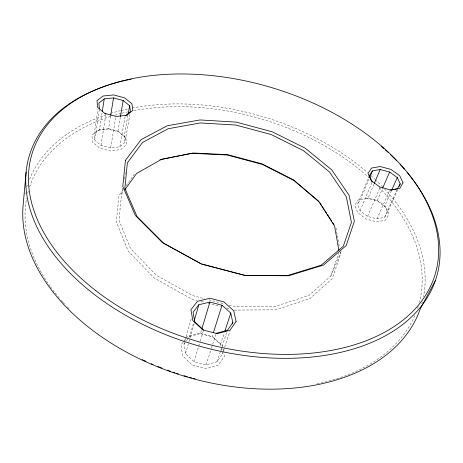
<?xml version="1.0" encoding="UTF-8"?>
<svg xmlns="http://www.w3.org/2000/svg" width="463" height="463" viewBox="0 0 463 463"><rect width="100%" height="100%" fill="white"/><g stroke="black" fill="none" stroke-linecap="round" stroke-linejoin="round"><path stroke-width="0.35" stroke-dasharray="2.31 1.74" d="M122.724 188.036L121.561 194.344L118.933 220.197L130.601 248.637L156.176 275.132L192.735 295.62L204.634 298.728M129.924 114.332L124.941 142.297L119.859 146.754L110.663 147.992L101.015 145.423L94.73 140.046L94.232 134.108L97.913 109.418M94.73 140.046L99.406 108.915M102.074 112.937L99.493 129.79L94.232 134.108M101.015 145.423L105.894 114.292M108.562 128.673L117.949 131.185L125.849 137.818L126.683 144.502L120.953 149.566L110.53 150.996L99.591 148.079L92.473 141.967L91.94 135.237L97.896 130.346L99.493 129.79L108.562 128.673L110.588 116.086M110.663 147.992L115.814 116.954M117.949 131.185L120.322 117.237M119.859 146.754L125.242 115.848M127.904 115.484L124.211 136.4L124.941 142.297M124.397 178.926L124.784 176.825M125.299 174.024L125.56 172.618M223.328 351.22L222.425 353.946L217.054 361.771L206.139 364.827L194.038 361.701L185.559 353.616L184.025 344.009L184.812 341.248M185.009 340.56L191.508 317.774M188.875 337.515L189.685 336.433L193.673 322.653M185.559 353.616L188.759 342.574M188.962 341.879L189.963 338.43M190.16 337.741L194.767 321.866M189.685 336.433L200.433 333.644L201.463 330.212M194.038 361.701L200.074 341.74M200.282 341.052L203.61 330.044M220.81 345.803L220.538 344.449L212.135 336.688L212.997 333.95M206.139 364.827L211.145 349.067M211.365 348.379L212.453 344.952M212.667 344.269L216.152 333.302M220.538 344.449L224.323 332.856M217.054 361.771L220.648 350.844M220.868 350.161L226.714 332.405M223.554 350.537L224.462 347.811M224.688 347.128L230.117 330.773M229.127 305.117L234.729 306.581L275.554 306.338L308.954 295.417L330.842 276.006L338.679 253.226M397.642 189.703L387.502 212.338L384.643 217.321L376.998 218.93L367.57 216.418L360.081 210.758L357.488 204.328L369.133 176.281M369.133 178.863L360.55 199.489L357.488 204.328M330.842 276.006L341.098 251.496M360.081 210.758L372.177 181.988M374.017 184.095L368.131 198.014L358.321 199.866L354.843 205.346L357.754 212.633L366.233 219.063L376.928 221.91L385.592 220.064L388.81 214.404C386.744 204.38 376.46 198.413 366.899 198.193L377.281 200.971L385.656 207.175M367.57 216.418L379.938 187.66M377.31 200.467L382.461 188.574M376.998 218.93L389.626 190.258M391.443 190.762L384.718 205.954L387.502 212.338M384.643 217.321L397.416 188.759M121.561 194.344L123.644 191.451M123.204 189.72L119.055 195.461L116.288 221.841L128.101 250.905L154.133 277.979L191.41 298.919L196.937 300.36M126.104 185.698L134.397 174.21M184.025 344.009L186.045 341.306M186.45 340.762L188.476 338.059M183.122 342.192L180.981 345.051L182.677 355.937L192.272 365.122L206 368.67L218.362 365.168L224.416 356.284L223.745 352.922M183.551 341.625L185.692 338.766M186.12 338.198L187.405 336.485L199.553 333.331L212.772 336.763L222.269 345.537L223.612 352.25M97.896 130.346L108.151 129.079L118.765 131.914L125.849 137.818M234.272 310.1L275.925 309.799L309.961 298.577L332.231 278.685L340.629 254.042L340.247 251.913M208.83 299.821L224.231 303.838M201.087 301.442L204.542 302.345M208.003 303.248L220.446 306.494M226.667 308.115L229.434 308.838M200.433 333.644L212.135 336.688M221.349 348.517L222.02 351.909M222.153 352.586L222.425 353.946M335.947 227.721L339.489 247.641M418.222 306.425A203.303 134.067 16.6 0 1 417.076 309.892M414.79 315.679A203.303 134.067 16.6 0 1 316.599 383.949M69.004 308.723A203.303 134.067 16.6 0 1 67.482 307.148M64.507 303.983A203.303 134.067 16.6 0 1 63.055 302.391M62.58 301.859A203.303 134.067 16.6 0 1 61.168 300.261M59.328 298.12A203.303 134.067 16.6 0 1 50.496 286.829M50.108 286.29A203.303 134.067 16.6 0 1 26.651 198.257M27.751 193.291A203.303 134.067 16.6 0 1 28.307 191.19M29.568 187.052A203.303 134.067 16.6 0 1 111.311 116.236M114.824 115.177A203.303 134.067 16.6 0 1 121.208 113.441M121.919 113.261A203.303 134.067 16.6 0 1 127.545 111.942M133.784 110.663A203.303 134.067 16.6 0 1 368.496 177.207M379.075 187.388A203.303 134.067 16.6 0 1 419.409 302.212M24.823 194.234A206.006 135.59 16.6 0 1 25.141 192.828M26.628 187.289A206.006 135.59 16.6 0 1 27.734 183.898M29.493 179.256A206.006 135.59 16.6 0 1 105.101 115.206M110.616 113.412A206.006 135.59 16.6 0 1 120.461 110.663M121.167 110.489A206.006 135.59 16.6 0 1 128.129 108.892M132.273 108.058A206.006 135.59 16.6 0 1 367.356 172.45M371.025 175.691A206.006 135.59 16.6 0 1 374.793 179.164M375.325 179.667A206.006 135.59 16.6 0 1 382.571 186.89M384.562 189.008A206.006 135.59 16.6 0 1 423.471 296.771M422.372 301.708A206.006 135.59 16.6 0 1 421.619 304.504"/><path stroke-width="0.69" d="M26.113 172.08L23.15 204.964A206.006 135.59 16.6 0 0 194.929 379.197A206.006 135.59 16.6 0 0 420.08 309.325L435.475 280.294M102.288 111.531L104.221 98.891L113.522 97.913L123.17 100.506L129.628 105.72L130.421 111.531L125.762 115.42M110.703 115.391L113.522 97.913M120.444 116.543L123.17 100.506M128.274 113.389L129.628 105.72M194.269 320.587L198.847 304.741L209.907 302.079L222.02 305.239L230.777 313.081L232.837 322.589L232.385 323.955M201.874 328.84L209.907 302.079M213.426 332.584L222.02 305.239M224.769 331.491L230.777 313.081M369.688 177.532L372.455 170.876L380.181 169.516L389.615 172.051L397.283 177.549L400.246 183.88L399.089 186.467M374.295 183.435L380.181 169.516M382.745 187.914L389.615 172.051M391.733 190.102L397.283 177.549M400.246 183.88L397.416 188.759L390.332 190.125M372.455 170.876L369.41 175.61L372.177 181.988M232.837 322.589L227.385 330.356L216.152 333.302M124.894 189.708L136.556 173.492L161.628 159.278L193.065 152.993L227.68 154.671L262.139 163.885L293.42 179.794L318.469 201.069L334.587 226.083L338.893 250.495M198.847 304.741L193.083 312.247L194.767 321.866L203.61 330.044M104.221 98.891L98.856 103.07L99.406 108.915M159.972 159.718L191.971 153.317L227.171 155.018L262.22 164.388L294.028 180.57L318.972 201.764M202.244 264.275L244.944 275.479L286.967 275.699L321.148 265.218L343.315 246.194L351.429 222.385L346.336 196.804L329.43 171.912L303.473 150.625L271.237 134.559L235.841 125.045L200.369 122.944L168.208 128.726L142.604 142.413L127.366 162.808L124.86 188.348L137.094 216.678L163.676 243.289L201.555 264.089M104.985 113.452L116.271 116.479L126.984 115.229L132.84 110.339L131.92 103.764L124.588 97.861L113.649 94.921L103.104 96.015L97.01 100.726L97.612 107.347L105.894 114.292M319.904 202.835L321.472 205.259M322.254 206.475L324.21 209.507M324.991 210.723L326.554 213.154M327.341 214.363L331.641 221.042M332.422 222.257L333.991 224.682M195.056 378.821A203.303 134.067 16.6 0 1 192.973 378.271M191.584 377.889A203.303 134.067 16.6 0 1 189.5 377.31M187.417 376.714A203.303 134.067 16.6 0 1 183.944 375.684M178.4 373.948A203.303 134.067 16.6 0 1 176.328 373.271M174.945 372.808A203.303 134.067 16.6 0 1 172.878 372.107M170.818 371.384A203.303 134.067 16.6 0 1 167.392 370.157M161.957 368.108A203.303 134.067 16.6 0 1 157.912 366.505M153.247 364.578A203.303 134.067 16.6 0 1 151.262 363.727M146.03 361.406A203.303 134.067 16.6 0 1 142.164 359.612M407.133 172.323A212.453 133.894 16.6 0 1 341.526 352.152A212.453 133.894 16.6 0 1 54.368 255.159A212.453 133.894 16.6 0 1 131.313 79.161M381.153 146.204A212.453 133.894 16.6 0 1 383.85 148.536M385.494 149.995A212.453 133.894 16.6 0 1 388.208 152.46M390.35 154.463A212.453 133.894 16.6 0 1 396.583 160.615M400.073 164.29A212.453 133.894 16.6 0 1 404.378 169.088M125.427 160.395L122.799 186.415L135.254 215.353L162.426 242.571L201.202 263.864L245.656 275.531L288.663 275.757L323.591 265.027L346.174 245.575L354.357 221.285L349.056 195.212L331.734 169.857L305.21 148.189L272.325 131.833L236.228 122.128L200.057 119.946L167.23 125.774L141.053 139.664L125.427 160.395M403.03 182.804L399.847 188.337L391.004 190.038L379.978 187.087L371.158 180.634L368.033 173.417L371.494 168.069L380.25 166.541L390.94 169.417L399.65 175.645L403.03 182.804M236.089 321.472L229.937 330.287L217.17 333.644L202.887 329.928L192.834 320.627L190.941 309.724L197.504 301.251L210.046 298.253L223.774 301.835L233.717 310.714L236.089 321.472M95.853 290.677A210.376 132.192 16.6 0 0 434.091 277.615A210.376 132.192 16.6 0 0 170.76 74.167A210.376 132.192 16.6 0 0 95.853 290.677"/></g></svg>
